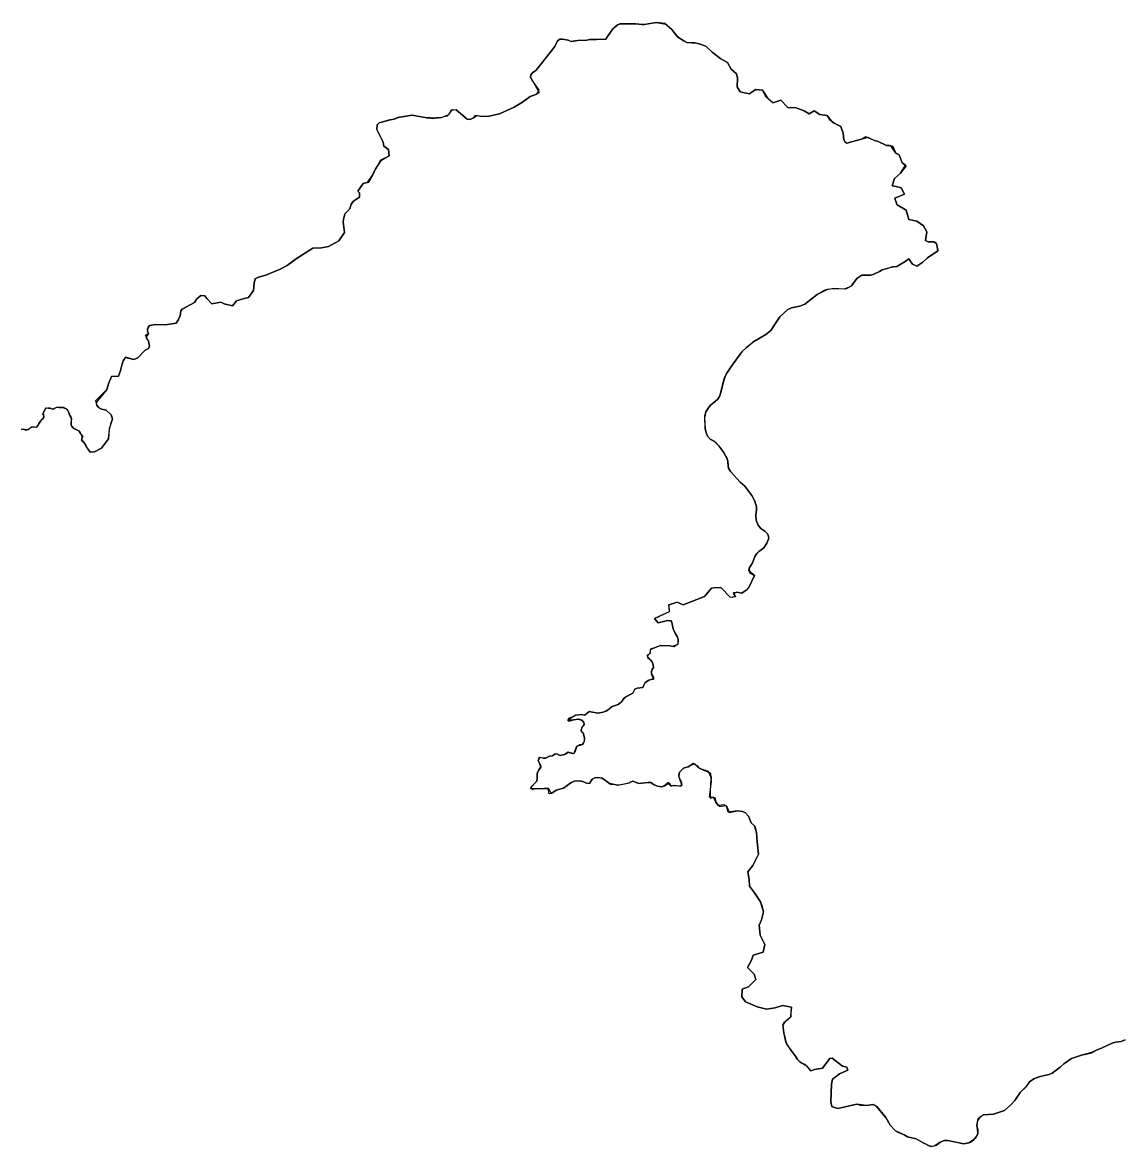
# Model space of a CAD drawing. Extents: x -74 to -34.8, y -33.8 to 5.3.
# Drawn here: x -37.823 to -36.813, y -8.303 to -7.273 of the extents above; entities that cross this region are included whole.
import ezdxf

# ---------------------------------------------------------------- set-up
doc = ezdxf.new("R2010")
doc.units = 0
doc.header["$LTSCALE"] = 2
doc.layers.add('UFEBRASIL', color=7, linetype='Continuous')

msp = doc.modelspace()

# ---------------------------------------------------------------- linework, layer by layer
at = {"layer": 'UFEBRASIL'}
for points in [[(-36.8125, -8.2053), (-36.816, -8.2068), (-36.8185, -8.207), (-36.8211, -8.2074), (-36.8243, -8.2082), (-36.8333, -8.2125), (-36.8386, -8.2146), (-36.8433, -8.2169), (-36.8523, -8.2191), (-36.8617, -8.2224), (-36.8686, -8.2271), (-36.8719, -8.2302), (-36.8792, -8.2356), (-36.8821, -8.2369), (-36.8863, -8.2379), (-36.8923, -8.2395), (-36.896, -8.2408), (-36.9, -8.2437), (-36.9034, -8.2484), (-36.9086, -8.2535), (-36.9136, -8.2609), (-36.9171, -8.2648), (-36.923, -8.2698), (-36.933, -8.2733), (-36.9422, -8.2739), (-36.9457, -8.2763), (-36.9477, -8.2791), (-36.9484, -8.2836), (-36.9474, -8.2877), (-36.9473, -8.2911), (-36.9493, -8.295), (-36.9514, -8.2969), (-36.9556, -8.2995), (-36.9574, -8.3), (-36.9602, -8.3005), (-36.9752, -8.2974), (-36.978, -8.2974), (-36.9819, -8.2991), (-36.9864, -8.302), (-36.9875, -8.3025), (-36.9912, -8.303), (-36.9976, -8.2996), (-37.0039, -8.2959), (-37.012, -8.294), (-37.0148, -8.2923), (-37.023, -8.2886), (-37.0279, -8.2834), (-37.0318, -8.2763), (-37.0403, -8.2662), (-37.0433, -8.2646), (-37.0493, -8.2653), (-37.0562, -8.2646), (-37.0582, -8.264), (-37.0757, -8.268), (-37.0788, -8.2671), (-37.0812, -8.2664), (-37.0822, -8.2619), (-37.0815, -8.2457), (-37.0806, -8.2411), (-37.0742, -8.2363), (-37.0665, -8.233), (-37.0674, -8.2301), (-37.0713, -8.2293), (-37.0809, -8.2219), (-37.083, -8.2224), (-37.0899, -8.2312), (-37.0972, -8.2323), (-37.1004, -8.2337), (-37.1027, -8.2311), (-37.1058, -8.2278), (-37.1086, -8.2266), (-37.1104, -8.2255), (-37.1128, -8.2231), (-37.1145, -8.2201), (-37.1186, -8.215), (-37.1234, -8.2074), (-37.1252, -8.1989), (-37.1261, -8.1915), (-37.1245, -8.1886), (-37.1189, -8.184), (-37.1183, -8.1754), (-37.1265, -8.1737), (-37.1332, -8.1759), (-37.1412, -8.1772), (-37.1496, -8.1749), (-37.1602, -8.1704), (-37.1636, -8.1658), (-37.1634, -8.1587), (-37.1575, -8.1565), (-37.151, -8.15), (-37.1525, -8.1449), (-37.1586, -8.1389), (-37.1548, -8.1322), (-37.1532, -8.1275), (-37.1442, -8.125), (-37.1426, -8.1179), (-37.1469, -8.1092), (-37.1478, -8.1001), (-37.1458, -8.0952), (-37.1437, -8.088), (-37.1466, -8.0786), (-37.1522, -8.0704), (-37.1568, -8.0645), (-37.1569, -8.0583), (-37.1581, -8.0512), (-37.1537, -8.0453), (-37.1484, -8.0351), (-37.1496, -8.0237), (-37.1503, -8.0153), (-37.152, -8.009), (-37.155, -8.0064), (-37.1577, -8.0002), (-37.1604, -7.9972), (-37.1632, -7.9961), (-37.1678, -7.9954), (-37.1761, -7.9965), (-37.1777, -7.9911), (-37.18, -7.9899), (-37.1855, -7.9904), (-37.1875, -7.9875), (-37.1896, -7.9827), (-37.1906, -7.983), (-37.1934, -7.9829), (-37.1926, -7.9782), (-37.1916, -7.9684), (-37.1917, -7.9649), (-37.1942, -7.9593), (-37.2008, -7.9573), (-37.2036, -7.9557), (-37.2066, -7.9527), (-37.2079, -7.9519), (-37.2129, -7.9549), (-37.2142, -7.9554), (-37.2173, -7.9564), (-37.2209, -7.9599), (-37.2215, -7.9635), (-37.2212, -7.965), (-37.2188, -7.9722), (-37.2213, -7.9728), (-37.2275, -7.9723), (-37.2297, -7.9722), (-37.2308, -7.9694), (-37.2351, -7.9728), (-37.2373, -7.9733), (-37.2411, -7.9728), (-37.2446, -7.9712), (-37.247, -7.9694), (-37.25, -7.9693), (-37.258, -7.9704), (-37.2635, -7.9682), (-37.2668, -7.9696), (-37.2672, -7.97), (-37.2774, -7.972), (-37.2817, -7.9708), (-37.285, -7.9704), (-37.2918, -7.9653), (-37.2956, -7.9649), (-37.2984, -7.9652), (-37.3008, -7.9662), (-37.3033, -7.9702), (-37.3061, -7.9701), (-37.3094, -7.9685), (-37.3124, -7.9678), (-37.317, -7.9681), (-37.3205, -7.9697), (-37.3272, -7.9745), (-37.3338, -7.9763), (-37.3385, -7.9794), (-37.3403, -7.9797), (-37.3413, -7.9745), (-37.3448, -7.975), (-37.3539, -7.9751), (-37.3574, -7.975), (-37.3562, -7.9727), (-37.352, -7.9685), (-37.3513, -7.9665), (-37.3512, -7.961), (-37.3502, -7.9583), (-37.3477, -7.9544), (-37.3503, -7.9491), (-37.3486, -7.9463), (-37.3455, -7.9472), (-37.3435, -7.947), (-37.3399, -7.9452), (-37.3372, -7.945), (-37.3347, -7.943), (-37.3325, -7.9435), (-37.3303, -7.9447), (-37.3263, -7.9438), (-37.3221, -7.9417), (-37.3176, -7.9428), (-37.3166, -7.9412), (-37.3147, -7.9359), (-37.3106, -7.9348), (-37.309, -7.9342), (-37.3079, -7.9313), (-37.3079, -7.9291), (-37.3081, -7.9271), (-37.3091, -7.924), (-37.3114, -7.9216), (-37.3096, -7.9186), (-37.308, -7.915), (-37.3099, -7.9124), (-37.3133, -7.9114), (-37.3181, -7.912), (-37.3231, -7.9122), (-37.3222, -7.9105), (-37.3157, -7.9076), (-37.3107, -7.907), (-37.3073, -7.9073), (-37.3037, -7.9042), (-37.2957, -7.9058), (-37.2907, -7.905), (-37.2861, -7.9025), (-37.2824, -7.8999), (-37.2771, -7.8978), (-37.274, -7.8954), (-37.2717, -7.8925), (-37.2699, -7.891), (-37.2635, -7.8876), (-37.2618, -7.8839), (-37.2595, -7.8828), (-37.2543, -7.8824), (-37.2523, -7.8778), (-37.249, -7.8757), (-37.2441, -7.8738), (-37.2469, -7.8682), (-37.246, -7.8658), (-37.2447, -7.864), (-37.2449, -7.8616), (-37.2458, -7.8589), (-37.2473, -7.8569), (-37.2504, -7.8537), (-37.2493, -7.8521), (-37.2476, -7.8508), (-37.2472, -7.8468), (-37.2383, -7.8439), (-37.2295, -7.8441), (-37.2259, -7.8447), (-37.2221, -7.8423), (-37.2222, -7.8387), (-37.2228, -7.8362), (-37.2249, -7.8327), (-37.2265, -7.8285), (-37.2281, -7.8212), (-37.2319, -7.8208), (-37.2405, -7.8231), (-37.2437, -7.819), (-37.2301, -7.8128), (-37.2306, -7.8067), (-37.223, -7.8041), (-37.2174, -7.8067), (-37.198, -7.7989), (-37.1915, -7.7912), (-37.1874, -7.7907), (-37.183, -7.7907), (-37.1744, -7.7997), (-37.1695, -7.7988), (-37.1697, -7.7979), (-37.1714, -7.7952), (-37.1683, -7.7951), (-37.1638, -7.7958), (-37.1585, -7.7923), (-37.1572, -7.7906), (-37.152, -7.7798), (-37.1572, -7.7755), (-37.157, -7.773), (-37.1538, -7.7681), (-37.1517, -7.7624), (-37.1498, -7.7597), (-37.1483, -7.7581), (-37.1436, -7.7543), (-37.1407, -7.7501), (-37.1389, -7.7455), (-37.14, -7.7419), (-37.1426, -7.739), (-37.1463, -7.7366), (-37.1487, -7.7337), (-37.1506, -7.729), (-37.151, -7.724), (-37.1502, -7.7198), (-37.1502, -7.7169), (-37.1519, -7.7116), (-37.1545, -7.7064), (-37.161, -7.698), (-37.1653, -7.6941), (-37.1741, -7.6843), (-37.1758, -7.6814), (-37.1763, -7.6792), (-37.1768, -7.6728), (-37.1801, -7.6671), (-37.1849, -7.6608), (-37.1892, -7.6566), (-37.1927, -7.6548), (-37.1951, -7.6521), (-37.196, -7.6495), (-37.1973, -7.6454), (-37.1977, -7.6336), (-37.1967, -7.6296), (-37.195, -7.6269), (-37.1928, -7.6238), (-37.1861, -7.6184), (-37.1841, -7.6158), (-37.1832, -7.613), (-37.1801, -7.6003), (-37.179, -7.5971), (-37.1773, -7.5942), (-37.1732, -7.5879), (-37.1636, -7.5747), (-37.1593, -7.5707), (-37.1535, -7.566), (-37.1417, -7.559), (-37.1371, -7.5552), (-37.1337, -7.55), (-37.1288, -7.5427), (-37.1215, -7.5361), (-37.1183, -7.5344), (-37.1106, -7.5328), (-37.1061, -7.5311), (-37.0946, -7.5222), (-37.0862, -7.5178), (-37.0851, -7.5173), (-37.0793, -7.5166), (-37.0683, -7.5171), (-37.0652, -7.5156), (-37.0633, -7.5142), (-37.0584, -7.5077), (-37.0538, -7.5046), (-37.0457, -7.5044), (-37.0432, -7.5039), (-37.0374, -7.5012), (-37.0351, -7.4997), (-37.0304, -7.4984), (-37.0252, -7.4967), (-37.0217, -7.4967), (-37.0139, -7.4921), (-37.0106, -7.4896), (-37.0073, -7.4944), (-37.0033, -7.4964), (-36.9977, -7.4925), (-36.9936, -7.4885), (-36.9842, -7.4823), (-36.9847, -7.4781), (-36.9854, -7.4756), (-36.9876, -7.474), (-36.993, -7.4741), (-36.9955, -7.4726), (-36.9941, -7.4647), (-36.9973, -7.4594), (-37.0033, -7.4549), (-37.0107, -7.4536), (-37.0132, -7.445), (-37.0212, -7.4402), (-37.0228, -7.436), (-37.0236, -7.4339), (-37.0145, -7.4304), (-37.0176, -7.4246), (-37.0221, -7.4234), (-37.026, -7.4225), (-37.0237, -7.4158), (-37.0184, -7.4109), (-37.0137, -7.4038), (-37.0168, -7.4017), (-37.0195, -7.3943), (-37.0225, -7.3927), (-37.027, -7.3859), (-37.0285, -7.3858), (-37.0311, -7.3856), (-37.0395, -7.3817), (-37.0415, -7.3814), (-37.05, -7.3776), (-37.0532, -7.3795), (-37.0674, -7.3834), (-37.0694, -7.3824), (-37.0703, -7.3802), (-37.0707, -7.3743), (-37.0729, -7.3683), (-37.0792, -7.3653), (-37.0828, -7.3624), (-37.0856, -7.3583), (-37.0921, -7.3574), (-37.0973, -7.354), (-37.1019, -7.3566), (-37.1067, -7.3539), (-37.1138, -7.3513), (-37.1216, -7.3509), (-37.128, -7.344), (-37.1353, -7.3467), (-37.1413, -7.3413), (-37.1449, -7.335), (-37.1508, -7.3345), (-37.1571, -7.3382), (-37.1653, -7.3366), (-37.1681, -7.332), (-37.1676, -7.3241), (-37.1685, -7.32), (-37.1735, -7.3158), (-37.1769, -7.3096), (-37.183, -7.3064), (-37.191, -7.3002), (-37.1967, -7.2947), (-37.202, -7.2928), (-37.2068, -7.2917), (-37.2142, -7.2913), (-37.2168, -7.2897), (-37.2227, -7.2861), (-37.2279, -7.2795), (-37.2342, -7.2739), (-37.2419, -7.273), (-37.2496, -7.2741), (-37.253, -7.2749), (-37.2553, -7.2747), (-37.2608, -7.2742), (-37.2753, -7.2743), (-37.2778, -7.2752), (-37.282, -7.2788), (-37.2868, -7.2859), (-37.2883, -7.2883), (-37.2968, -7.2884), (-37.3031, -7.2887), (-37.3057, -7.2892), (-37.314, -7.2894), (-37.3205, -7.2905), (-37.3229, -7.2891), (-37.3282, -7.2881), (-37.3306, -7.2883), (-37.3326, -7.2897), (-37.3352, -7.295), (-37.3521, -7.3168), (-37.3555, -7.3191), (-37.357, -7.321), (-37.3573, -7.3231), (-37.3559, -7.3257), (-37.3495, -7.337), (-37.3515, -7.3385), (-37.3578, -7.3407), (-37.3646, -7.3461), (-37.3724, -7.3506), (-37.3857, -7.3567), (-37.3954, -7.3587), (-37.4019, -7.359), (-37.4081, -7.3581), (-37.4103, -7.3607), (-37.4127, -7.3619), (-37.4155, -7.3617), (-37.4255, -7.3529), (-37.4303, -7.3537), (-37.4323, -7.3574), (-37.4337, -7.3587), (-37.4389, -7.3599), (-37.4486, -7.3607), (-37.4501, -7.3601), (-37.4523, -7.3603), (-37.4659, -7.358), (-37.4792, -7.36), (-37.4822, -7.3614), (-37.4863, -7.3621), (-37.496, -7.3648), (-37.498, -7.3668), (-37.4981, -7.3711), (-37.4924, -7.3826), (-37.4919, -7.3863), (-37.4876, -7.3894), (-37.487, -7.3951), (-37.4948, -7.4001), (-37.497, -7.4035), (-37.5003, -7.4086), (-37.5026, -7.4129), (-37.507, -7.4197), (-37.5107, -7.4205), (-37.5156, -7.4276), (-37.5142, -7.4291), (-37.5142, -7.433), (-37.5197, -7.4367), (-37.5217, -7.4395), (-37.523, -7.4436), (-37.5274, -7.4484), (-37.5289, -7.4535), (-37.5291, -7.4559), (-37.528, -7.4653), (-37.5331, -7.473), (-37.5426, -7.4783), (-37.5488, -7.4795), (-37.5569, -7.4798), (-37.5718, -7.4891), (-37.5803, -7.4955), (-37.5867, -7.4991), (-37.6, -7.5045), (-37.6066, -7.5064), (-37.6098, -7.508), (-37.6106, -7.5118), (-37.6114, -7.5186), (-37.6159, -7.5249), (-37.6199, -7.5259), (-37.6269, -7.5281), (-37.6304, -7.5325), (-37.638, -7.5307), (-37.6413, -7.5293), (-37.6446, -7.5299), (-37.6494, -7.5307), (-37.6541, -7.526), (-37.6558, -7.5234), (-37.6595, -7.5231), (-37.6631, -7.5261), (-37.6653, -7.5294), (-37.6766, -7.5356), (-37.678, -7.5373), (-37.6785, -7.5417), (-37.6799, -7.545), (-37.6822, -7.5484), (-37.6918, -7.55), (-37.701, -7.5496), (-37.7065, -7.5506), (-37.7086, -7.5539), (-37.7084, -7.5559), (-37.7075, -7.5579), (-37.71, -7.5615), (-37.7076, -7.5651), (-37.7066, -7.5695), (-37.7076, -7.5717), (-37.7105, -7.5732), (-37.7173, -7.5804), (-37.721, -7.5819), (-37.7287, -7.5797), (-37.7306, -7.5829), (-37.732, -7.587), (-37.7332, -7.592), (-37.7349, -7.5972), (-37.7415, -7.5975), (-37.7441, -7.604), (-37.7457, -7.6093), (-37.7556, -7.6212), (-37.7549, -7.6235), (-37.7533, -7.6258), (-37.7507, -7.6273), (-37.7464, -7.6283), (-37.7416, -7.6326), (-37.7404, -7.6361), (-37.7434, -7.6452), (-37.7442, -7.6545), (-37.7506, -7.6629), (-37.7569, -7.6665), (-37.761, -7.6668), (-37.7641, -7.662), (-37.766, -7.6585), (-37.7675, -7.657), (-37.769, -7.6556), (-37.7684, -7.6536), (-37.7682, -7.6514), (-37.7696, -7.6499), (-37.7706, -7.6482), (-37.772, -7.6467), (-37.7739, -7.6459), (-37.7758, -7.645), (-37.7775, -7.6437), (-37.7783, -7.6417), (-37.7784, -7.6396), (-37.7782, -7.6375), (-37.778, -7.6354), (-37.7793, -7.6338), (-37.7801, -7.6318), (-37.7806, -7.6299), (-37.7817, -7.628), (-37.7835, -7.6268), (-37.7854, -7.6259), (-37.7874, -7.6258), (-37.7895, -7.6258), (-37.7917, -7.6257), (-37.7937, -7.6266), (-37.7957, -7.6272), (-37.7976, -7.6265), (-37.7998, -7.6263), (-37.8019, -7.6266), (-37.8028, -7.6286), (-37.8039, -7.6304), (-37.8038, -7.6323), (-37.8034, -7.6345), (-37.8043, -7.6363), (-37.806, -7.6375), (-37.807, -7.6391), (-37.8082, -7.6409), (-37.8091, -7.6427), (-37.8106, -7.644), (-37.8125, -7.6434), (-37.8146, -7.6437), (-37.8164, -7.6449), (-37.8181, -7.6462), (-37.8201, -7.6463), (-37.822, -7.6456), (-37.8242, -7.6458)], [(-37.824, -7.6457), (-37.8218, -7.6456), (-37.8198, -7.6464), (-37.8177, -7.6459), (-37.8162, -7.6446), (-37.8144, -7.6436), (-37.8123, -7.6435), (-37.81, -7.6439), (-37.8089, -7.6423), (-37.8079, -7.6403), (-37.8068, -7.6387), (-37.8053, -7.6371), (-37.8039, -7.6357), (-37.8035, -7.6338), (-37.8042, -7.6316), (-37.8033, -7.6297), (-37.8025, -7.6278), (-37.8012, -7.6261), (-37.7993, -7.6264), (-37.7972, -7.6266), (-37.7952, -7.6274), (-37.7935, -7.6265), (-37.7915, -7.6256), (-37.7893, -7.6258), (-37.7871, -7.6258), (-37.785, -7.626), (-37.7831, -7.627), (-37.7814, -7.6284), (-37.7805, -7.6304), (-37.7799, -7.6325), (-37.7787, -7.6343), (-37.778, -7.6362), (-37.7785, -7.6383), (-37.7783, -7.6403), (-37.7783, -7.6424), (-37.7769, -7.644), (-37.7753, -7.6452), (-37.7733, -7.6461), (-37.7713, -7.6471), (-37.7702, -7.6488), (-37.7691, -7.6505), (-37.7678, -7.6523), (-37.7687, -7.6541), (-37.7687, -7.6562), (-37.767, -7.6574), (-37.7657, -7.659), (-37.765, -7.6605), (-37.7633, -7.6632), (-37.761, -7.6668), (-37.7569, -7.6665), (-37.7506, -7.6629), (-37.7442, -7.6545), (-37.743, -7.6439), (-37.7427, -7.6431), (-37.7419, -7.6408), (-37.7404, -7.6361), (-37.7416, -7.6326), (-37.7464, -7.6283), (-37.7507, -7.6273), (-37.7533, -7.6258), (-37.7549, -7.6235), (-37.7558, -7.6195), (-37.7457, -7.6093), (-37.7441, -7.604), (-37.7415, -7.5975), (-37.7349, -7.5972), (-37.7332, -7.592), (-37.732, -7.587), (-37.7306, -7.5829), (-37.7285, -7.5799), (-37.721, -7.5819), (-37.7173, -7.5804), (-37.7105, -7.5732), (-37.7076, -7.5717), (-37.7066, -7.5695), (-37.7076, -7.5651), (-37.7101, -7.5595), (-37.7075, -7.5579), (-37.7084, -7.5559), (-37.7079, -7.5522), (-37.7065, -7.5506), (-37.701, -7.5496), (-37.6918, -7.55), (-37.6822, -7.5484), (-37.6799, -7.545), (-37.6785, -7.5417), (-37.678, -7.5373), (-37.6766, -7.5356), (-37.6653, -7.5294), (-37.6631, -7.5261), (-37.6595, -7.5231), (-37.6558, -7.5234), (-37.6541, -7.526), (-37.6494, -7.5307), (-37.6445, -7.5299), (-37.6413, -7.5293), (-37.638, -7.5307), (-37.6304, -7.5325), (-37.6269, -7.5281), (-37.6199, -7.5259), (-37.6159, -7.5249), (-37.6114, -7.5186), (-37.6106, -7.5118), (-37.6098, -7.508), (-37.6066, -7.5064), (-37.6, -7.5045), (-37.5867, -7.4991), (-37.5803, -7.4955), (-37.5713, -7.4888), (-37.5569, -7.4798), (-37.5525, -7.4796), (-37.5488, -7.4795), (-37.5426, -7.4783), (-37.5331, -7.473), (-37.528, -7.4653), (-37.5286, -7.4601), (-37.5291, -7.4559), (-37.5289, -7.4535), (-37.5274, -7.4484), (-37.523, -7.4436), (-37.5217, -7.4395), (-37.5197, -7.4367), (-37.5142, -7.433), (-37.5142, -7.4291), (-37.5156, -7.4276), (-37.5107, -7.4205), (-37.5057, -7.4192), (-37.5013, -7.4115), (-37.4995, -7.4074), (-37.497, -7.4035), (-37.4945, -7.3989), (-37.487, -7.3951), (-37.4876, -7.3894), (-37.4919, -7.3863), (-37.4924, -7.3826), (-37.4981, -7.3711), (-37.498, -7.3668), (-37.496, -7.3648), (-37.4859, -7.3621), (-37.4822, -7.3614), (-37.4787, -7.36), (-37.4659, -7.358), (-37.4523, -7.3603), (-37.4486, -7.3607), (-37.4475, -7.361), (-37.4448, -7.3607), (-37.4389, -7.3599), (-37.4323, -7.3574), (-37.4318, -7.3567), (-37.4288, -7.3526), (-37.4255, -7.3529), (-37.4155, -7.3617), (-37.4127, -7.3619), (-37.4103, -7.3607), (-37.4067, -7.3581), (-37.4019, -7.359), (-37.3954, -7.3587), (-37.3857, -7.3567), (-37.3724, -7.3506), (-37.3646, -7.3461), (-37.3578, -7.3407), (-37.3515, -7.3385), (-37.3494, -7.3351), (-37.3559, -7.3257), (-37.3573, -7.3231), (-37.357, -7.321), (-37.3555, -7.3191), (-37.3521, -7.3168), (-37.346, -7.309), (-37.3352, -7.295), (-37.3326, -7.2897), (-37.3306, -7.2883), (-37.3282, -7.2881), (-37.3229, -7.2891), (-37.3194, -7.2903), (-37.314, -7.2894), (-37.3078, -7.2892), (-37.3057, -7.2892), (-37.3031, -7.2887), (-37.2968, -7.2884), (-37.2883, -7.2883), (-37.2868, -7.2859), (-37.282, -7.2788), (-37.2769, -7.2749), (-37.274, -7.2743), (-37.2607, -7.2742), (-37.2553, -7.2747), (-37.253, -7.2749), (-37.2496, -7.2741), (-37.2419, -7.273), (-37.2336, -7.2744)], [(-37.2328, -7.2751), (-37.2279, -7.2795), (-37.2227, -7.2861), (-37.2168, -7.2897), (-37.2142, -7.2913), (-37.2052, -7.2918), (-37.202, -7.2928), (-37.1967, -7.2947), (-37.191, -7.3002), (-37.183, -7.3064), (-37.1769, -7.3096), (-37.1735, -7.3158), (-37.1685, -7.32), (-37.1676, -7.3241), (-37.1681, -7.332), (-37.1653, -7.3366), (-37.1571, -7.3382), (-37.1508, -7.3345), (-37.1449, -7.335), (-37.1403, -7.3421), (-37.1353, -7.3467), (-37.128, -7.344), (-37.1216, -7.3509), (-37.1138, -7.3513), (-37.1067, -7.3539), (-37.1019, -7.3566), (-37.0973, -7.354), (-37.0921, -7.3574), (-37.0856, -7.3583), (-37.0814, -7.3635), (-37.0792, -7.3653), (-37.0729, -7.3683), (-37.0707, -7.3743), (-37.0703, -7.3802), (-37.0694, -7.3824), (-37.0674, -7.3834), (-37.0532, -7.3795), (-37.0482, -7.3781), (-37.0415, -7.3814), (-37.0395, -7.3817), (-37.0311, -7.3856), (-37.027, -7.3859), (-37.0256, -7.386), (-37.0225, -7.3927), (-37.0195, -7.3943), (-37.0168, -7.4017), (-37.013, -7.4043), (-37.0184, -7.4109), (-37.0237, -7.4158), (-37.026, -7.4225), (-37.0221, -7.4234), (-37.0176, -7.4246), (-37.0145, -7.4304), (-37.0236, -7.4339), (-37.0228, -7.436), (-37.0212, -7.4402), (-37.0132, -7.445), (-37.0107, -7.4536), (-37.0033, -7.4549), (-36.9973, -7.4594), (-36.9941, -7.4647), (-36.9955, -7.4726), (-36.993, -7.4741), (-36.9876, -7.474), (-36.9854, -7.4756), (-36.9847, -7.4781), (-36.9842, -7.4823), (-36.9936, -7.4885), (-36.9977, -7.4925), (-37.0033, -7.4964), (-37.0073, -7.4944), (-37.0106, -7.4896), (-37.0139, -7.4921), (-37.0217, -7.4967), (-37.0264, -7.4974), (-37.0304, -7.4984), (-37.0351, -7.4997), (-37.0374, -7.5012), (-37.0432, -7.5039), (-37.0457, -7.5044), (-37.0538, -7.5046), (-37.0584, -7.5077), (-37.0633, -7.5142), (-37.0652, -7.5156), (-37.0699, -7.5174), (-37.0793, -7.5166), (-37.0862, -7.5178), (-37.0875, -7.5183), (-37.0946, -7.5222), (-37.1061, -7.5311), (-37.1106, -7.5328), (-37.1183, -7.5344), (-37.1215, -7.5361), (-37.1288, -7.5427), (-37.1337, -7.55), (-37.1371, -7.5552), (-37.1417, -7.559), (-37.1535, -7.566), (-37.1558, -7.5679), (-37.1593, -7.5707), (-37.1636, -7.5747), (-37.1732, -7.5879), (-37.1773, -7.5942), (-37.179, -7.5971), (-37.1806, -7.6021), (-37.1832, -7.613), (-37.1841, -7.6158), (-37.1861, -7.6184), (-37.1928, -7.6238), (-37.195, -7.6269), (-37.1967, -7.6296), (-37.1979, -7.6353), (-37.1973, -7.6454), (-37.1967, -7.6475), (-37.196, -7.6495), (-37.1951, -7.6521), (-37.1927, -7.6548), (-37.1878, -7.6576), (-37.1849, -7.6608), (-37.1801, -7.6671), (-37.1764, -7.6745), (-37.1763, -7.6792), (-37.1758, -7.6814), (-37.1741, -7.6843), (-37.1653, -7.6941), (-37.161, -7.698), (-37.1545, -7.7064), (-37.1519, -7.7116), (-37.1502, -7.7169), (-37.1502, -7.7198), (-37.151, -7.724), (-37.1506, -7.729), (-37.1487, -7.7337), (-37.1463, -7.7366), (-37.1426, -7.739), (-37.14, -7.7419), (-37.1389, -7.7455), (-37.1407, -7.7501), (-37.1436, -7.7543), (-37.1483, -7.7581), (-37.1498, -7.7597), (-37.1517, -7.7624), (-37.1538, -7.7681), (-37.157, -7.773), (-37.1568, -7.7769), (-37.152, -7.7798), (-37.1572, -7.7906), (-37.1598, -7.7932), (-37.1638, -7.7958), (-37.1684, -7.7951), (-37.1716, -7.7965), (-37.1695, -7.7988), (-37.1725, -7.8), (-37.1744, -7.7997), (-37.183, -7.7907), (-37.189, -7.7911), (-37.1915, -7.7912), (-37.198, -7.7989), (-37.2174, -7.8067), (-37.223, -7.8041), (-37.2306, -7.8067), (-37.2302, -7.8131), (-37.2437, -7.819), (-37.2405, -7.8231), (-37.2319, -7.8208), (-37.2282, -7.8215), (-37.2265, -7.8285), (-37.2249, -7.8327), (-37.2228, -7.8362), (-37.2222, -7.8387), (-37.2225, -7.8428), (-37.2275, -7.8447), (-37.2295, -7.8441), (-37.2383, -7.8439), (-37.2478, -7.8478), (-37.2476, -7.8508), (-37.2504, -7.8537), (-37.2502, -7.8549), (-37.2473, -7.8569), (-37.2458, -7.8589), (-37.2449, -7.8616), (-37.2447, -7.864), (-37.246, -7.8658), (-37.2467, -7.8694), (-37.2446, -7.8749), (-37.249, -7.8757), (-37.2523, -7.8778), (-37.2534, -7.8802), (-37.2543, -7.8824), (-37.2595, -7.8828), (-37.2618, -7.8839), (-37.2635, -7.8876), (-37.2699, -7.891), (-37.2717, -7.8925), (-37.274, -7.8954), (-37.2771, -7.8978), (-37.2824, -7.8999), (-37.2874, -7.9039), (-37.2907, -7.905), (-37.2957, -7.9058), (-37.3037, -7.9042), (-37.308, -7.9079), (-37.3107, -7.907), (-37.3157, -7.9076), (-37.3231, -7.9122), (-37.3218, -7.9133), (-37.3181, -7.912), (-37.3133, -7.9114), (-37.3093, -7.9128), (-37.3081, -7.9163), (-37.3106, -7.9194), (-37.311, -7.9225), (-37.3091, -7.924), (-37.3081, -7.9271), (-37.3079, -7.9291), (-37.3081, -7.9322), (-37.3106, -7.9348), (-37.3123, -7.9348), (-37.3156, -7.9371), (-37.3176, -7.9428), (-37.319, -7.9431), (-37.323, -7.9417), (-37.3263, -7.9438), (-37.3303, -7.9447), (-37.3325, -7.9435), (-37.3347, -7.943), (-37.3372, -7.945), (-37.3399, -7.9452), (-37.3435, -7.947), (-37.3455, -7.9472), (-37.3499, -7.9466), (-37.3503, -7.9491), (-37.3479, -7.9554), (-37.3502, -7.9583), (-37.3512, -7.961), (-37.3513, -7.9665), (-37.352, -7.9685), (-37.3571, -7.974), (-37.3559, -7.9759), (-37.3539, -7.9751), (-37.3448, -7.975), (-37.3406, -7.9751), (-37.3385, -7.9794), (-37.3371, -7.979), (-37.3338, -7.9763), (-37.3272, -7.9745), (-37.3205, -7.9697), (-37.317, -7.9681), (-37.3124, -7.9678), (-37.3094, -7.9685), (-37.3061, -7.9701), (-37.3033, -7.9702), (-37.3008, -7.9662), (-37.2984, -7.9652), (-37.2956, -7.9649), (-37.2918, -7.9653), (-37.284, -7.9708), (-37.2817, -7.9708), (-37.2757, -7.9716), (-37.2668, -7.9696), (-37.2656, -7.9687), (-37.2635, -7.9682), (-37.258, -7.9704), (-37.25, -7.9693), (-37.247, -7.9694), (-37.2446, -7.9712), (-37.2411, -7.9728), (-37.2373, -7.9733), (-37.2351, -7.9728), (-37.2299, -7.9698), (-37.2288, -7.9726), (-37.2257, -7.9719), (-37.2195, -7.9727), (-37.2184, -7.9707), (-37.2215, -7.9635), (-37.2214, -7.9624), (-37.2209, -7.9599), (-37.2173, -7.9564), (-37.2129, -7.9549), (-37.2115, -7.954), (-37.2074, -7.9522), (-37.205, -7.9537), (-37.2028, -7.9562), (-37.2008, -7.9573), (-37.1927, -7.9606), (-37.1917, -7.9649), (-37.1924, -7.9702), (-37.1926, -7.9782), (-37.1928, -7.9836), (-37.1896, -7.9827), (-37.1883, -7.983), (-37.1875, -7.9875), (-37.1841, -7.9913), (-37.1784, -7.9906), (-37.177, -7.9922), (-37.1753, -7.9969), (-37.1678, -7.9954), (-37.1632, -7.9961), (-37.1604, -7.9972), (-37.1577, -8.0002), (-37.155, -8.0064), (-37.1518, -8.0094), (-37.1503, -8.0153), (-37.1496, -8.0237), (-37.1484, -8.0351), (-37.1537, -8.0453), (-37.1581, -8.0512), (-37.1569, -8.0583), (-37.1568, -8.0645), (-37.1522, -8.0704), (-37.1466, -8.0786), (-37.1455, -8.0822), (-37.1437, -8.088), (-37.1458, -8.0952), (-37.1478, -8.1001), (-37.1469, -8.1092), (-37.1426, -8.1179), (-37.1442, -8.125), (-37.1532, -8.1275), (-37.1548, -8.1322), (-37.1586, -8.1389), (-37.1525, -8.1449), (-37.151, -8.15), (-37.1575, -8.1565), (-37.1634, -8.1587), (-37.1636, -8.1658), (-37.1602, -8.1704), (-37.1496, -8.1749), (-37.1412, -8.1772), (-37.1332, -8.1759), (-37.1265, -8.1737), (-37.1183, -8.1754), (-37.1187, -8.1804), (-37.1189, -8.184), (-37.1248, -8.1898), (-37.1261, -8.1915), (-37.1252, -8.1989), (-37.1229, -8.2091), (-37.1186, -8.215), (-37.1145, -8.2201), (-37.1128, -8.2231), (-37.1104, -8.2255), (-37.1086, -8.2266), (-37.1043, -8.229), (-37.1027, -8.2311), (-37.1004, -8.2337), (-37.0972, -8.2323), (-37.0899, -8.2312), (-37.083, -8.2224), (-37.0809, -8.2219), (-37.0713, -8.2293), (-37.0674, -8.2301), (-37.0665, -8.233), (-37.0742, -8.2363), (-37.0806, -8.2411), (-37.0815, -8.2457), (-37.0822, -8.2619), (-37.0812, -8.2664), (-37.0788, -8.2671), (-37.0757, -8.268), (-37.0582, -8.264), (-37.055, -8.2651), (-37.0493, -8.2653), (-37.0433, -8.2646), (-37.0401, -8.2664), (-37.0318, -8.2763), (-37.0279, -8.2834), (-37.023, -8.2886), (-37.0206, -8.2897), (-37.0148, -8.2923), (-37.012, -8.294), (-37.0039, -8.2959), (-36.9976, -8.2996), (-36.9902, -8.3028), (-36.9864, -8.302), (-36.9852, -8.3016), (-36.9819, -8.2991), (-36.978, -8.2974), (-36.975, -8.2974), (-36.9602, -8.3005), (-36.9556, -8.2995), (-36.9546, -8.2993), (-36.9513, -8.2971), (-36.9485, -8.2939), (-36.9473, -8.2911), (-36.9476, -8.2873), (-36.9484, -8.2836), (-36.947, -8.2774), (-36.9449, -8.2753), (-36.9422, -8.2739), (-36.933, -8.2733), (-36.923, -8.2698), (-36.9171, -8.2648), (-36.9136, -8.2609), (-36.9082, -8.253), (-36.9029, -8.2481), (-36.9, -8.2437), (-36.896, -8.2408), (-36.8904, -8.2388), (-36.8863, -8.2379), (-36.8821, -8.2369), (-36.8792, -8.2356), (-36.8719, -8.2302), (-36.8686, -8.2271), (-36.8617, -8.2224), (-36.8523, -8.2191), (-36.843, -8.217), (-36.8386, -8.2146), (-36.8333, -8.2125), (-36.8243, -8.2082), (-36.8211, -8.2074), (-36.8185, -8.207), (-36.816, -8.2068), (-36.8125, -8.2053)]]:
    msp.add_lwpolyline(points, dxfattribs=at)

doc.saveas('drawing.dxf')
